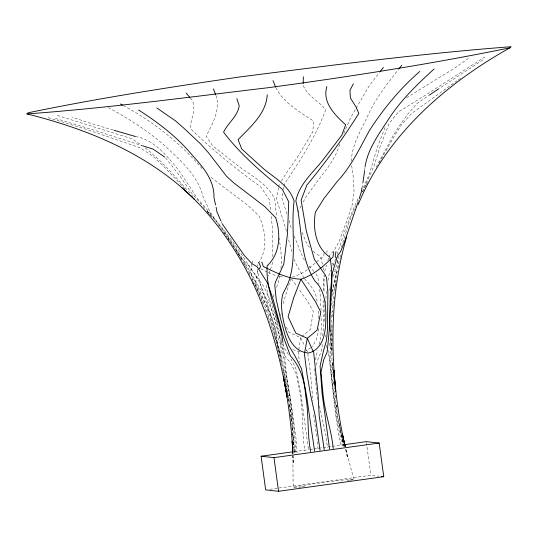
<?xml version="1.0" encoding="UTF-8"?>
<svg xmlns="http://www.w3.org/2000/svg" width="538" height="538" viewBox="0 0 538 538"><rect width="100%" height="100%" fill="white"/><g stroke="black" fill="none" stroke-linecap="round" stroke-linejoin="round"><path stroke-width="0.4" stroke-dasharray="2.69 2.02" d="M301.32 486.984A31.359 0.928 -7.7 0 1 294.326 487.556L293.17 487.428L292.833 455.726M318.745 328.516L318.745 330.191L316.189 339.982L312.174 346.734M318.752 318.496L318.752 310.682M324.024 291.179L324.105 275.449M323.096 300.305L323.311 329.633L322.766 336.142M272.827 256.673L272.806 231.925L271.071 214.951M324.037 253.21L323.789 255.98L307.924 269.195M338.14 267.985L338.267 264.817L337.508 260.11M325.631 303.324L326.452 289.357M332.215 325.846L331.563 330.924M332.632 316.727L332.894 310.924M323.23 290.439L324.058 275.449M334.138 298.731L334.233 297.158M351.341 161.118C351.886 144.446 361.442 129.759 368.126 114.964C375.672 98.091 387.474 83.632 398.685 69.099M331.549 305.631C331.791 289.283 335.611 273.398 340.298 257.863M322.08 344.286C322.935 352.235 316.734 358.227 316.452 365.995M335.255 286.754L335.564 283.526M335.638 282.719L336.553 273.028L337.541 271.132M257.144 265.947L257.285 264.622M333.358 306.035L333.533 304.414M364.751 169.752L365.006 167.392M326.822 252.9L327.131 250.634M272.692 262.315L270.318 269.908M279.841 275.712L277.964 283.755L276.297 287.857M280.91 268.455C282.12 258.348 280.56 248.092 279.168 238.072M273.58 297.198L274.212 293.049M286.31 327.104L288.946 332.323L300.634 337.608L298.247 353.177L299.592 362.128M334.616 290.85L334.871 289.215M327.965 280.513L328.792 275.691L330.789 270.332M332.188 292.174L336.553 273.028L334.871 269.02M335.961 281.858L336.25 280.305M340.419 257.366L340.964 254.434M278.597 187.708L276.478 198.757L286.559 231.401M278.745 186.921L279.202 184.554M282.766 193.29L281.858 198.024L287.104 214.346M283.519 189.342L283.97 186.975M284.125 186.188L285.174 182.772C300.823 159.752 316.062 136.053 325.678 109.792C318.819 100.848 307.319 96.154 303.116 85.172M361.926 187.997L362.968 182.557M280.654 315.927L281.132 313.466M331.3 332.249C328.388 370.279 335.275 408.47 343.405 445.525L343.58 446.258M334.885 286.983L334.031 291.273L332.141 311.489C329.928 323.91 334.185 337.017 330.904 349.162L329.175 342.477M315.409 359.942L317.554 350.514M335.033 286.27L335.651 283.331M257.769 271.179L255.328 284.306L261.851 300.412M339.048 255.718L332.928 278.348M319.175 344.34C321.932 335.201 321.051 325.503 321.146 316.075M283.102 303.64L290.688 278.899M341.388 247.191L349.794 220.338L355.732 205.872M328.933 290.715L329.532 288.59M324.649 271.408L326.472 265.234M327.844 260.607L328.752 257.52M337.306 254.279C343.136 235.025 349.875 215.973 358.469 197.762M270.063 270.668L268.274 275.893M339.633 144.245C335.9 157.674 327.252 168.703 318.731 179.457L306.209 196.478L302.665 203.048M335.665 258.738L332.134 267.568M343.789 133.437L351.058 116.867L355.665 108.992M329.034 256.841L329.888 254.817L333.856 250.89L339.115 241.454L347.057 220.304L352.323 204.366L354.038 191.138L353.123 175.919L351.57 165.119M363.311 187.554L369.276 174.373L377.192 147.701L385.719 125.744M362.605 191.979L365.954 185.428M357.757 201.427L358.463 199.968M362.316 191.945L373.95 166.188L379.848 147.466L389.169 123.39L398.624 111.776L425.087 95.374L484.825 56.994M376.196 167.13L392.592 136.591L399.889 125.072L407.925 114.009L417.353 103.262L428.719 95.542M379.014 163.081L394.233 136.228L401.509 124.749L411.893 113.236L457.643 80.303M301.092 205.967L298.731 210.345L298.832 212.759M366.358 184.702L368.369 181.084M356.089 108.272L368.994 86.147L379.458 72.361M281.3 181.071L288.213 170.25L296.983 158.037L312.746 131.911L313.748 121.238C299.733 111.756 283.23 103.074 275.664 87.109M258.267 263.277C268.26 249.538 265.664 230.466 259 215.859L247.023 204.689L210.318 176.921M301.845 336.593L310.291 329.364L313.358 311.381L307.406 301.045L298.819 288.987M307.265 269.699L304.622 271.724L297.796 275.167L292.706 277.063M310.87 347.676L306.263 350.675M468.416 58.393L454.314 68.313L406.116 97.997M458.322 79.826L462.411 77.028M482.868 59.98L439.331 88.44M347.427 480.696L349.384 480.34M294.232 451.624L309.148 449.553M309.975 449.438L313.291 448.981M314.118 448.867L322.403 447.717M323.23 447.603L331.516 446.453M332.343 446.338L343.937 444.724M269.794 489.298L370.857 475.269L378.907 476.157M302.02 486.91L304.817 486.608M299.868 351.791L292.309 349.492M279.706 276.431L283.452 277.164M113.262 130.061L88.017 122.556L71.83 117.035M55.421 118.427L92.038 129.523L142.328 145.69M48.07 117.62L84.163 128.656L139.907 147.688L153 156.175L163.135 165.845L185.65 189.598M135.475 136.531C152.967 139.456 165.031 153.673 175.751 166.686C183.566 176.666 190.122 187.52 197.096 198.078L197.722 198.912C216.774 220.378 234.931 242.719 249.753 267.366L263.721 286.31L270.291 300.305L276.115 318.207L278.442 327.561M57.378 115.448L131.891 138.737L142.55 146.006M268.287 272.625L275.96 275.705M260.742 268.67L266.915 271.905M123.195 105.495C153.269 121.568 180.465 143.189 202.604 169.154M108.252 107.587C131.285 119.907 153.364 134.258 172.099 152.59C185.334 164.823 198.448 178.428 203.014 196.451L209.692 211.178L216.296 221.723M350.036 480.226A31.359 0.928 -7.7 0 0 353.822 479.297L352.659 479.17A31.359 0.928 -7.7 0 0 345.672 479.741L338.2 480.575A31.359 0.928 -7.7 0 0 324.528 482.31L315.12 483.615A31.359 0.928 -7.7 0 0 302.78 485.491L296.949 486.507A31.359 0.928 -7.7 0 0 293.17 487.428M145.139 147.963C161.985 160.862 175.677 177.143 189.706 192.913M309.538 247.278L307.353 244.998L302.053 232.517M313.358 251.28L314.999 252.994L319.854 255.933L321.152 258.368L322.8 266.478M313.99 271.549L308.711 265.308M191.844 195.321L192.913 196.531M206.874 210.856C228.435 233.586 244.111 260.836 259.437 287.931C266.377 297.44 271.777 308.059 274.898 319.431C278.334 331.307 281.683 343.621 280.977 356.089C274.723 344.663 275.053 330.722 269.612 318.852L262.43 299.948L256.054 287.561M204.709 208.34L191.057 192.382L180.546 176.995L165.341 157.526M207.197 211.474L211.521 216.592M206.955 211.34L208.569 213.263M209.107 213.902L210.183 215.18M190.304 98.05L192.362 100.545C196.652 109.994 190.304 119.019 190.425 128.562C212.019 149.604 235.509 168.602 259.908 186.282L260.91 187.103L269.471 199.746L270.574 210.15M304.521 260.076L303.102 258.092L293.923 235.348M217.944 224.279L227.641 237.292M291.428 278.798L296.848 286.27M223.741 232.349L227.029 236.962M304.098 278.146L296.398 264.73L294.118 259.309M304.528 278.745C310.587 285.396 316.761 292.329 317.077 301.939M227.977 238.341L228.926 239.713M236.041 250.015L239.323 255.308L245.516 263.156L249.45 265.98L259.518 281.932L266.054 299.202L277.359 336.008L284.595 355.12L285.375 356.748L290.365 362.652L296.451 374.192L300.191 395.02C303.573 413.5 301.657 432.478 304.925 450.972M229.773 240.903L237.043 251.649L241.522 259.303M228.099 237.984L237.245 251.845L246.088 267.211M228.078 238.368L228.865 239.558M254.81 283.513L255.328 284.306C263.452 300.829 274.044 316.586 276.586 335.221L277.009 341.717L284.972 376.358L288.738 397.178L291.724 418.725L293.842 448.288M288.388 354.562L282.692 344.945L279.215 335.719L268.576 298.798L265.947 284.111M243.963 263.472L245.187 265.564M316.115 273.929L317.75 276.922L318.987 284.272M290.802 358.765L295.685 368.032L297.178 374.092L301.031 394.905L308.583 450.434M248.691 272.49L250.163 275.369M252.006 278.98L253.109 281.139M253.479 281.865L254.212 283.304M246.001 266.949L246.337 267.615C264.629 293.809 273.714 324.992 279.821 356.048L279.928 356.768M332.262 262.84L333.506 265.617M251.233 264.138L251.999 266.021L250.748 270.406L251.32 275.57L252.584 279.767M300.634 337.608L304.636 345.873M306.452 349.626L307.548 351.886M275.456 338.382C289.027 374.67 292.43 414.004 294.535 452.438L294.555 453.191M274.804 336.855L267.043 314.326M221.118 221.474L221.757 222.94M254.83 284.723L255.752 286.848M264.972 309.148L265.859 311.368M252.228 260.95L253.068 263.062M215.893 95.408C220.883 109.678 212.382 123.794 206.155 136.175L212.644 145.805L238.428 166.168C251.602 175.852 267.299 183.606 274.743 198.999L276.653 217.399M262.356 301.865L263.876 306.216M289.061 220.546L291.616 229.309M277.689 323.358L274.918 312.773M291.818 251.596L288.018 237.648M353.822 479.297L345.726 448.658M328.059 353.513L329.142 357.575L335.369 412.438L338.523 434.408L341.058 446.332M278.637 328.341L280.802 336.909L283.412 357.151C288.624 389.001 294.824 420.837 295.577 453.218M280.486 359.142L284.481 376.277L286.398 386.95M283.116 370.218L288.301 397.118M342.632 440.01C333.688 404.267 332.592 367.293 330.245 330.783M342.814 440.804L343.372 443.191M342.558 446.237C334.649 414.69 332.208 382.215 328.725 349.996M341.321 434.717L343.668 445.841M319.411 405.887L326.015 435.807L327.447 447.845M322.968 267.285L323.789 271.34M286.546 387.77L288.16 396.802M257.292 268.899L259.572 281.919L271.078 317.393L276.384 336.183L281.616 364.172M319.807 289.175L321.112 310.392M339.431 423.298L339.841 425.746M339.976 426.56L340.514 429.822M340.648 430.642L341.186 433.904M283.008 343.318C285.725 361.22 286.021 379.31 290.291 397.037L296.357 440.958L297.077 453.124M313.641 415.054L316.795 437.051M307.776 353.513L310.426 372.249L312.908 400.837M291.119 417.744L290.554 413.648L291.058 417.804M335.369 395.275L335.598 396.923M336.727 405.188L336.956 406.842M288.476 398.624L289.108 403.211M289.209 403.977L290.439 412.828L289.182 403.735M366.418 442.444L370.857 475.269M288.523 398.772L289.074 402.908M336.707 405.275L336.923 406.923M332.208 350.373L331.159 332.329M325.275 335.295L325.483 336.949M326.505 345.235L326.808 347.723M317.386 399.378L314.347 367.01M332.188 354.757L330.399 332.585M318.106 449.102L317.057 439.472M291.233 418.564L293.56 440.649L294.299 452.821M333.338 374.266L333.567 376.755M334.024 381.731L334.253 384.219M333.338 374.966L333.56 377.387M333.997 382.242L334.219 384.67M291.166 418.631L291.535 422.74M291.899 426.849L292.188 430.131M292.558 434.24L292.847 437.529M292.968 455.572L293.405 463.729L292.981 455.619M293.223 442.444L293.418 446.506M293.876 449.109L294.044 453.137M332.672 363.91L332.874 369.337M332.618 362.316L332.874 367.689M324.306 321.287L324.058 304.3M347.34 456.796L345.578 448.766L347.34 456.796"/><path stroke-width="0.81" d="M303.17 83.498L303.385 76.793M364.663 170.539L362.968 182.557M365.087 166.605C367.972 148.118 379.922 132.698 389.794 117.345C401.94 99.039 417.939 83.72 434.085 68.985M333.654 252.013L332.988 256.989C323.56 266.155 313.661 275.093 300.95 279.215L293.822 297.326L288.099 316.741L295.799 333.076L307.285 338.341L313.694 352.558L318.025 393.917L319.189 415.666L324.219 449.775M326.848 86.537C322.04 102.402 334.986 115.112 345.652 124.749L341.865 135.112L322.302 160.822C312.235 173.29 299.148 184.447 295.846 200.889C302.403 227.48 299.478 257.231 314.918 280.997C323.56 289.155 325.497 301.193 325.82 312.585C326.095 326.983 325.873 347.857 309.02 352.962C291.542 352.565 285.792 332.538 282.995 318.53C281.576 310.554 280.695 301.892 282.867 294.004C285.127 289.397 287.756 284.952 289.276 280.022C297.137 254.407 290.641 227.345 294.111 201.125C289.451 186.074 275.187 178.334 263.755 168.945L241.764 149.006L238.058 139.678C250.345 126.928 266.081 113.841 267.251 94.809M336.001 251.609L335.147 256.115L336.115 258.011M361.926 187.997L361.341 191.945L359.162 198.804M346.586 237.063C332.007 286.936 330.446 339.727 335.725 391.153L333.876 369.976C335.793 395.679 339.344 421.281 345.073 446.419M358.194 201.858L344.448 242.039L340.615 251.636L337.602 255.664L332.148 273.829L330.413 292.067L329.256 330.285L327.353 350.615L327.03 352.403L323.795 359.465L320.998 372.202L322.908 393.231C324.562 411.96 331.455 429.768 333.21 448.484M358.247 204.474C386.647 135.038 445.807 83.8 509.93 47.815L511.1 46.712C420.165 53.618 329.606 65.515 239.148 77.035C168.555 87.405 97.936 98.266 28.07 112.812L26.9 113.921C87.997 129.033 148.73 154.124 194.104 199.02L182.066 187.903M353.325 83.814L349.969 90.323L350.366 97.97L355.981 106.833L358.819 113.431C343.123 138.474 325.625 162.348 306.835 185.153L301.125 200.143L306.297 230.923L314.367 259.329L325.241 274.931L326.566 277.89L327.891 292.47L327.4 330.567L326.499 340.386L323.21 351.939L320.097 366.096L322.074 393.352L329.559 449.022M259.377 268.771L260.547 266.471L258.751 262.329M380.447 71.13L383.406 67.458M399.183 68.487L401.657 65.421M419.848 71.46C400.144 88.447 383.406 108.723 369.404 130.586C359.7 148.226 351.193 166.619 337.232 181.488L324.01 198.428L315.396 212.174C312.672 227.937 315.497 247.487 329.774 257.023C335.013 281.468 328.415 306.889 330.339 331.764M429.385 95.091L438.645 88.891M509.93 47.815C429.694 64.291 348.644 76.84 267.48 87.795C187.392 97.264 107.344 108.131 26.9 113.921M344.771 444.61L366.304 441.624L379.189 443.036L383.742 476.688L278.536 491.288L265.651 489.876L261.098 456.224L292.578 451.853M261.098 456.224L273.983 457.643L379.189 443.036M381.328 476.419L383.742 476.688M114.063 130.29L135.475 136.531M143.101 145.939L153.175 149.147L164.668 157.062M120.398 103.968L122.496 105.112M156.84 107.97L175.529 120.909L183.801 128.138L200.748 144.056L208.589 152.913L226.733 176.518L234.03 183.068L264.824 206.646L275.664 217.695C280.897 233.472 280.325 253.849 267.204 265.711C265.335 292.094 279.915 316.472 282.894 342.504M138.589 110.008C158.219 122.57 176.921 136.793 191.925 154.769C202.96 166.914 214.48 180.149 213.983 197.661L215.583 204.951M193.693 198.663C218.287 223.216 238.045 252.309 253.149 283.539L253.062 283.324C269.82 319.37 280.594 357.931 287.124 397.078L283.318 376.398C288.301 401.704 291.677 427.347 292.833 453.124M186.175 93.061L189.786 97.425M222.073 223.667L244.655 255.893L252.268 263.896L257.171 266.828L267.473 282.806L273.284 299.996L283.297 336.66L290.345 355.752C300.433 366.963 304.508 380.279 305.624 395.329L305.671 395.625C309.054 414.119 307.003 433.151 310.688 451.604M220.802 220.748L216.989 211.979L216.128 207.291M272.995 80.619L275.664 87.109M213.398 88.891L215.617 94.681M236.861 98.636L239.215 105.69C237.675 116.464 227.957 122.772 223.573 132.207C239.995 153.767 260.654 171.595 281.569 188.656L282.423 189.47L288.731 201.864L287.494 233.532L283.775 264.279L275.55 281.831L274.757 285.079L276.25 299.639L280.338 317.736L285.402 336.398L288.792 345.618L294.945 355.86L301.515 368.671L306.526 395.511L314.602 451.093M261.757 261.999L263.398 266.646C275.443 272.295 287.379 278.738 300.95 279.215L315.638 301.946L320.803 312.201L317.144 330.11L307.285 338.341L304.4 353.849L307.016 374.145L310.587 394.946L315.275 416.204L320.029 450.353M345.174 446.271L342.417 434.327L345.053 446.358M273.983 457.643L278.536 491.288M292.854 453.184L292.215 441.019L292.733 453.272"/></g></svg>
